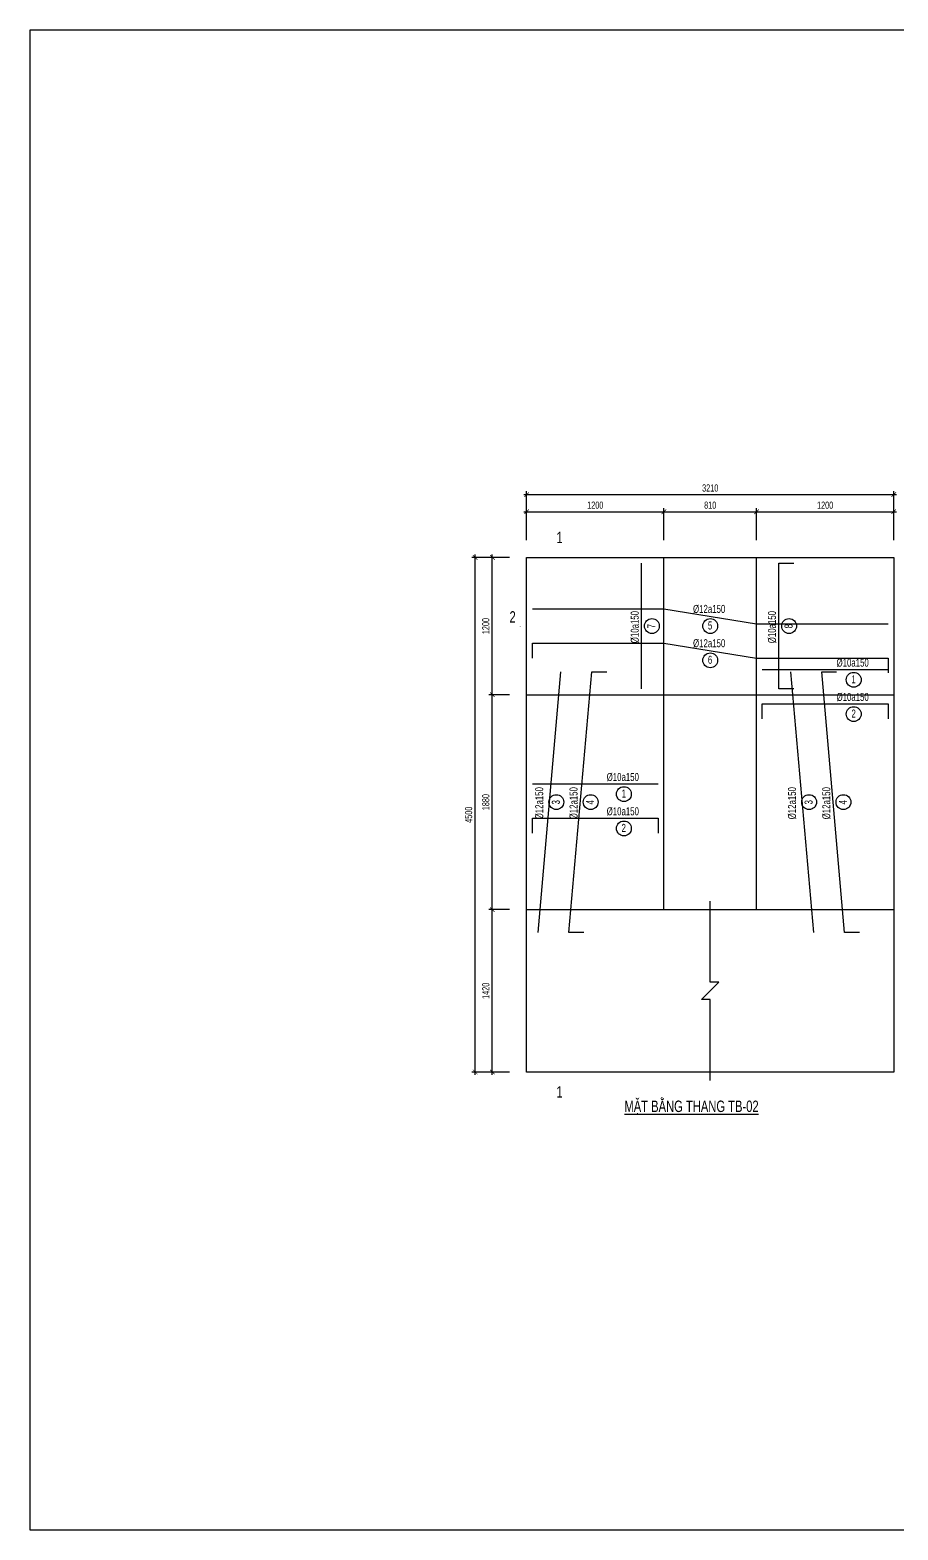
# Model space of a CAD drawing. Header units: inches. Extents: x 442278 to 842836, y -356313 to 59457.
# Drawn here: x 559450 to 567039, y -260079 to -246961 of the extents above; entities that cross this region are included whole.
import ezdxf

# ---------------------------------------------------------------- set-up
doc = ezdxf.new("R2010")
doc.units = ezdxf.units.IN
doc.header["$LTSCALE"] = 250
doc.header["$MEASUREMENT"] = 0
for name, color, linetype in [('LA.BT', 7, 'Continuous'), ('LA.DIM', 251, 'Continuous'), ('LA.KHAC', 252, 'Continuous'), ('LA.TC', 3, 'Continuous'), ('LA.TD', 30, 'Continuous'), ('LA.TEXT', 60, 'Continuous'), ('LA.TEXT.MC', 120, 'Continuous'), ('XDIT-MANH', 252, 'Continuous')]:
    doc.layers.add(name, color=color, linetype=linetype)
doc.styles.add('S.STEXT', font='arial.ttf', dxfattribs={"width": 0.7})
doc.dimstyles.new('S.DIM25', dxfattribs={"dimtxt": 62.5, "dimasz": 40, "dimexe": 30, "dimexo": 0, "dimgap": 25, "dimtad": 1, "dimdec": 0, "dimzin": 13, "dimdsep": 46, "dimtxsty": 'S.STEXT', "dimblk": 'ARCHTICK', "dimcen": 0, "dimdle": 25, "dimclrd": 251, "dimclre": 251, "dimclrt": 60, "dimadec": 0, "dimazin": 0, "dimtfac": 1, "dimtdec": 0, "dimtix": 1, "dimtmove": 2, "dimatfit": 3, "dimfxl": 1, "dimtolj": 1, "dimtzin": 13, "dimarcsym": 0})

# ---------------------------------------------------------------- blocks, each defined once
blk = doc.blocks.new('_ArchTick')
at = {"color": 0, "linetype": 'ByBlock', "const_width": 0.15}
blk.add_lwpolyline([(-0.5, -0.5), (0.5, 0.5)], dxfattribs=at)
blk = doc.blocks.new('*D921')
at = {"layer": 'DEFPOINTS', "color": 0, "transparency": 16777216}
for p in [(563492, -254654), (563642, -254654), (563642, -256074)]:
    blk.add_point(p, dxfattribs=at)
at = {"layer": 'LA.DIM', "color": 251, "lineweight": -2, "transparency": 16777216}
for p, q in [((563642, -254654), (563462, -254654)), ((563492, -256099), (563492, -254629)), ((563642, -256074), (563462, -256074))]:
    blk.add_line(p, q, dxfattribs=at)
at = {"layer": 'LA.DIM', "color": 251, "lineweight": -2, "transparency": 16777216, "xscale": 40, "yscale": 40, "zscale": 40}
for p, rotation in [((563492, -254654), 90), ((563492, -256074), 270)]:
    blk.add_blockref('_ArchTick', p, dxfattribs=dict(at, rotation=rotation))
at = {"layer": 'LA.DIM', "color": 60, "transparency": 16777216, "insert": (563435, -255364), "char_height": 62.5, "attachment_point": 5, "rotation": 90, "style": 'S.STEXT'}
blk.add_mtext('\\A1;1420', dxfattribs=at)
blk = doc.blocks.new('*D922')
at = {"layer": 'DEFPOINTS', "color": 0, "transparency": 16777216}
for p in [(563492, -252774), (563642, -252774), (563642, -254654)]:
    blk.add_point(p, dxfattribs=at)
at = {"layer": 'LA.DIM', "color": 251, "lineweight": -2, "transparency": 16777216}
for p, q in [((563642, -252774), (563462, -252774)), ((563492, -254679), (563492, -252749)), ((563642, -254654), (563462, -254654))]:
    blk.add_line(p, q, dxfattribs=at)
at = {"layer": 'LA.DIM', "color": 251, "lineweight": -2, "transparency": 16777216, "xscale": 40, "yscale": 40, "zscale": 40}
for p, rotation in [((563492, -252774), 90), ((563492, -254654), 270)]:
    blk.add_blockref('_ArchTick', p, dxfattribs=dict(at, rotation=rotation))
at = {"layer": 'LA.DIM', "color": 60, "transparency": 16777216, "insert": (563435, -253714), "char_height": 62.5, "attachment_point": 5, "rotation": 90, "style": 'S.STEXT'}
blk.add_mtext('\\A1;1880', dxfattribs=at)
blk = doc.blocks.new('*D923')
at = {"layer": 'DEFPOINTS', "color": 0, "transparency": 16777216}
for p in [(563492, -251574), (563642, -251574), (563642, -252774)]:
    blk.add_point(p, dxfattribs=at)
at = {"layer": 'LA.DIM', "color": 251, "lineweight": -2, "transparency": 16777216}
for p, q in [((563642, -251574), (563462, -251574)), ((563492, -252799), (563492, -251549)), ((563642, -252774), (563462, -252774))]:
    blk.add_line(p, q, dxfattribs=at)
at = {"layer": 'LA.DIM', "color": 251, "lineweight": -2, "transparency": 16777216, "xscale": 40, "yscale": 40, "zscale": 40}
for p, rotation in [((563492, -251574), 90), ((563492, -252774), 270)]:
    blk.add_blockref('_ArchTick', p, dxfattribs=dict(at, rotation=rotation))
at = {"layer": 'LA.DIM', "color": 60, "transparency": 16777216, "insert": (563435, -252174), "char_height": 62.5, "attachment_point": 5, "rotation": 90, "style": 'S.STEXT'}
blk.add_mtext('\\A1;1200', dxfattribs=at)
blk = doc.blocks.new('*D924')
at = {"layer": 'DEFPOINTS', "color": 0, "transparency": 16777216}
for p in [(563342, -251574), (563642, -251574), (563642, -256074)]:
    blk.add_point(p, dxfattribs=at)
at = {"layer": 'LA.DIM', "color": 251, "lineweight": -2, "transparency": 16777216}
for p, q in [((563642, -251574), (563312, -251574)), ((563342, -256099), (563342, -251549)), ((563642, -256074), (563312, -256074))]:
    blk.add_line(p, q, dxfattribs=at)
at = {"layer": 'LA.DIM', "color": 251, "lineweight": -2, "transparency": 16777216, "xscale": 40, "yscale": 40, "zscale": 40}
for p, rotation in [((563342, -251574), 90), ((563342, -256074), 270)]:
    blk.add_blockref('_ArchTick', p, dxfattribs=dict(at, rotation=rotation))
at = {"layer": 'LA.DIM', "color": 60, "transparency": 16777216, "insert": (563285, -253824), "char_height": 62.5, "attachment_point": 5, "rotation": 90, "style": 'S.STEXT'}
blk.add_mtext('\\A1;4500', dxfattribs=at)
blk = doc.blocks.new('*D925')
at = {"layer": 'DEFPOINTS', "color": 0, "transparency": 16777216}
for p in [(564992, -251174), (563792, -251424), (564992, -251424)]:
    blk.add_point(p, dxfattribs=at)
at = {"layer": 'LA.DIM', "color": 251, "lineweight": -2, "transparency": 16777216}
for p, q in [((563767, -251174), (565017, -251174)), ((563792, -251424), (563792, -251144)), ((564992, -251424), (564992, -251144))]:
    blk.add_line(p, q, dxfattribs=at)
at = {"layer": 'LA.DIM', "color": 251, "lineweight": -2, "transparency": 16777216, "xscale": 40, "yscale": 40, "zscale": 40, "rotation": 180}
blk.add_blockref('_ArchTick', (563792, -251174), dxfattribs=at)
at = {"layer": 'LA.DIM', "color": 251, "lineweight": -2, "transparency": 16777216, "xscale": 40, "yscale": 40, "zscale": 40}
blk.add_blockref('_ArchTick', (564992, -251174), dxfattribs=at)
at = {"layer": 'LA.DIM', "color": 60, "transparency": 16777216, "insert": (564392, -251117), "char_height": 62.5, "attachment_point": 5, "style": 'S.STEXT'}
blk.add_mtext('\\A1;1200', dxfattribs=at)
blk = doc.blocks.new('*D926')
at = {"layer": 'DEFPOINTS', "color": 0, "transparency": 16777216}
for p in [(565802, -251174), (564992, -251424), (565802, -251424)]:
    blk.add_point(p, dxfattribs=at)
at = {"layer": 'LA.DIM', "color": 251, "lineweight": -2, "transparency": 16777216}
for p, q in [((564967, -251174), (565827, -251174)), ((564992, -251424), (564992, -251144)), ((565802, -251424), (565802, -251144))]:
    blk.add_line(p, q, dxfattribs=at)
at = {"layer": 'LA.DIM', "color": 251, "lineweight": -2, "transparency": 16777216, "xscale": 40, "yscale": 40, "zscale": 40, "rotation": 180}
blk.add_blockref('_ArchTick', (564992, -251174), dxfattribs=at)
at = {"layer": 'LA.DIM', "color": 251, "lineweight": -2, "transparency": 16777216, "xscale": 40, "yscale": 40, "zscale": 40}
blk.add_blockref('_ArchTick', (565802, -251174), dxfattribs=at)
at = {"layer": 'LA.DIM', "color": 60, "transparency": 16777216, "insert": (565397, -251117), "char_height": 62.5, "attachment_point": 5, "style": 'S.STEXT'}
blk.add_mtext('\\A1;810', dxfattribs=at)
blk = doc.blocks.new('*D927')
at = {"layer": 'DEFPOINTS', "color": 0, "transparency": 16777216}
for p in [(567002, -251174), (565802, -251424), (567002, -251424)]:
    blk.add_point(p, dxfattribs=at)
at = {"layer": 'LA.DIM', "color": 251, "lineweight": -2, "transparency": 16777216}
for p, q in [((565777, -251174), (567027, -251174)), ((565802, -251424), (565802, -251144)), ((567002, -251424), (567002, -251144))]:
    blk.add_line(p, q, dxfattribs=at)
at = {"layer": 'LA.DIM', "color": 251, "lineweight": -2, "transparency": 16777216, "xscale": 40, "yscale": 40, "zscale": 40, "rotation": 180}
blk.add_blockref('_ArchTick', (565802, -251174), dxfattribs=at)
at = {"layer": 'LA.DIM', "color": 251, "lineweight": -2, "transparency": 16777216, "xscale": 40, "yscale": 40, "zscale": 40}
blk.add_blockref('_ArchTick', (567002, -251174), dxfattribs=at)
at = {"layer": 'LA.DIM', "color": 60, "transparency": 16777216, "insert": (566402, -251117), "char_height": 62.5, "attachment_point": 5, "style": 'S.STEXT'}
blk.add_mtext('\\A1;1200', dxfattribs=at)
blk = doc.blocks.new('*D928')
at = {"layer": 'DEFPOINTS', "color": 0, "transparency": 16777216}
for p in [(567002, -251024), (563792, -251424), (567002, -251424)]:
    blk.add_point(p, dxfattribs=at)
at = {"layer": 'LA.DIM', "color": 251, "lineweight": -2, "transparency": 16777216}
for p, q in [((563767, -251024), (567027, -251024)), ((563792, -251424), (563792, -250994)), ((567002, -251424), (567002, -250994))]:
    blk.add_line(p, q, dxfattribs=at)
at = {"layer": 'LA.DIM', "color": 251, "lineweight": -2, "transparency": 16777216, "xscale": 40, "yscale": 40, "zscale": 40, "rotation": 180}
blk.add_blockref('_ArchTick', (563792, -251024), dxfattribs=at)
at = {"layer": 'LA.DIM', "color": 251, "lineweight": -2, "transparency": 16777216, "xscale": 40, "yscale": 40, "zscale": 40}
blk.add_blockref('_ArchTick', (567002, -251024), dxfattribs=at)
at = {"layer": 'LA.DIM', "color": 60, "transparency": 16777216, "insert": (565397, -250967), "char_height": 62.5, "attachment_point": 5, "style": 'S.STEXT'}
blk.add_mtext('\\A1;3210', dxfattribs=at)

msp = doc.modelspace()

# ---------------------------------------------------------------- linework, layer by layer
at = {"layer": 'LA.BT'}
for p, q in [((563792.05, -256074), (563792.05, -251574)), ((563792.05, -251574), (567002.05, -251574)), ((564992.05, -252774), (564992.05, -251574)), ((565802.05, -252774), (565802.05, -251574)), ((567002.05, -251574), (567002.05, -256074)), ((563792.05, -252774), (567002.05, -252774)), ((564992.05, -254654), (564992.05, -252774)), ((565802.05, -254654), (565802.05, -252774)), ((563792.05, -254654), (565802.05, -254654)), ((565802.05, -254654), (567002.05, -254654)), ((567002.05, -256074), (563792.05, -256074))]:
    msp.add_line(p, q, dxfattribs=at)
at = {"layer": 'LA.KHAC', "color": 1}
for points in [[(564142.05, -251474, 0, 0, 0), (564142.05, -251324, 2, 2, 0)], [(563592.05, -252174, 0, 0, 0), (563742.05, -252174, 2, 2, 0)], [(564142.05, -256324, 0, 0, 0), (564142.05, -256174, 2, 2, 0)]]:
    msp.add_lwpolyline(points, format="xyseb", close=True, dxfattribs=at)
at = {"layer": 'LA.KHAC'}
msp.add_lwpolyline([(565397.05, -256149), (565397.05, -255439), (565322.05, -255439), (565472.05, -255289), (565397.05, -255289), (565397.05, -254579)], dxfattribs=at)
for centre in [(564887.05, -252174), (565397.05, -252174), (566087.05, -252174), (565397.05, -252474), (566652.05, -252644), (566652.05, -252944), (564052.05, -253714), (564352.05, -253714), (564642.05, -253644), (566262.05, -253714), (566562.05, -253714), (564642.05, -253944)]:
    msp.add_circle(centre, 65, dxfattribs=at)
at = {"layer": 'LA.TC'}
for p, q in [((564797.05, -252724), (564797.05, -251624)), ((563892.05, -254854), (564092.05, -252574)), ((565852.05, -252554), (566952.05, -252554)), ((566302.05, -254854), (566102.05, -252574)), ((563842.05, -253554), (564942.05, -253554))]:
    msp.add_line(p, q, dxfattribs=at)
msp.add_lwpolyline([(563842.05, -252024), (564992.05, -252024), (565802.05, -252154), (566952.05, -252154)], dxfattribs=at)
at = {"layer": 'LA.TD'}
for points in [[(566127.05, -252724), (565997.05, -252724), (565997.05, -251624), (566127.05, -251624)], [(563842.05, -252454), (563842.05, -252324), (564992.05, -252324), (565802.05, -252454), (566952.05, -252454), (566952.05, -252584)], [(564292.05, -254854), (564162.05, -254854), (564362.05, -252574), (564492.05, -252574)], [(566702.05, -254854), (566572.05, -254854), (566372.05, -252574), (566502.05, -252574)], [(565852.05, -252984), (565852.05, -252854), (566952.05, -252854), (566952.05, -252984)], [(563842.05, -253984), (563842.05, -253854), (564942.05, -253854), (564942.05, -253984)]]:
    msp.add_lwpolyline(points, dxfattribs=at)
at = {"layer": 'XDIT-MANH'}
msp.add_lwpolyline([(559449.5, -246961.17), (585465.85, -246961.17), (585465.85, -260079.38), (559449.5, -260079.38)], close=True, dxfattribs=at)

# ---------------------------------------------------------------- texts
at = {"layer": 'LA.TEXT', "style": 'S.STEXT', "width": 0.7}
for s, height, p in [('1', 100, (564052.05, -251449)), ('%%c12a150', 70, (565247.05, -252059)), ('2', 100, (563642.05, -252144)), ('5', 70, (565377.05, -252204)), ('%%c12a150', 70, (565247.05, -252359)), ('6', 70, (565377.05, -252504)), ('%%c10a150', 70, (566502.05, -252529)), ('1', 70, (566632.05, -252674)), ('%%c10a150', 70, (566502.05, -252829)), ('2', 70, (566632.05, -252974)), ('%%c10a150', 70, (564492.05, -253529)), ('1', 70, (564622.05, -253674)), ('%%c10a150', 70, (564492.05, -253829)), ('2', 70, (564622.05, -253974)), ('1', 100, (564052.05, -256299))]:
    msp.add_text(s, height=height, dxfattribs=at).set_placement(p)
for s, p in [('%%c10a150', (564772.05, -252324)), ('%%c10a150', (565972.05, -252324)), ('7', (564917.05, -252194)), ('8', (566117.05, -252194)), ('%%c12a150', (563937.05, -253864)), ('3', (564082.05, -253734)), ('%%c12a150', (564237.05, -253864)), ('4', (564382.05, -253734)), ('%%c12a150', (566147.05, -253864)), ('3', (566292.05, -253734)), ('%%c12a150', (566447.05, -253864)), ('4', (566592.05, -253734))]:
    msp.add_text(s, height=70, rotation=90, dxfattribs=at).set_placement(p)
at = {"layer": 'LA.TEXT.MC', "style": 'S.STEXT', "width": 0.7}
msp.add_text('%%uMẶT BẰNG THANG TB-02', height=100, dxfattribs=at).set_placement((564647.05, -256424))

# ---------------------------------------------------------------- dimensions: what is measured, and where the dimension line sits
at = {"layer": 'LA.DIM'}
for base, p1, p2, picture, middle in [((567002.05, -251024), (563792.05, -251424), (567002.05, -251424), '*D928', (565397.05, -250967.07)), ((564992.05, -251174), (563792.05, -251424), (564992.05, -251424), '*D925', (564392.05, -251117.09)), ((565802.05, -251174), (564992.05, -251424), (565802.05, -251424), '*D926', (565397.05, -251117.09)), ((567002.05, -251174), (565802.05, -251424), (567002.05, -251424), '*D927', (566402.05, -251117.09))]:
    dim = msp.add_linear_dim(base=base, p1=p1, p2=p2, dimstyle='S.DIM25', dxfattribs=at)
    dim.commit()
    dim.dimension.update_dxf_attribs({"geometry": picture, "text_midpoint": middle})
for base, p1, p2, picture, middle in [((563342.05, -251574), (563642.05, -256074), (563642.05, -251574), '*D924', (563285.14, -253824)), ((563492.05, -251574), (563642.05, -252774), (563642.05, -251574), '*D923', (563435.14, -252174)), ((563492.05, -252774), (563642.05, -254654), (563642.05, -252774), '*D922', (563435.14, -253714)), ((563492.05, -254654), (563642.05, -256074), (563642.05, -254654), '*D921', (563435.14, -255364))]:
    dim = msp.add_linear_dim(base=base, p1=p1, p2=p2, angle=90, dimstyle='S.DIM25', dxfattribs=at)
    dim.commit()
    dim.dimension.update_dxf_attribs({"geometry": picture, "text_midpoint": middle})

doc.saveas('drawing.dxf')
